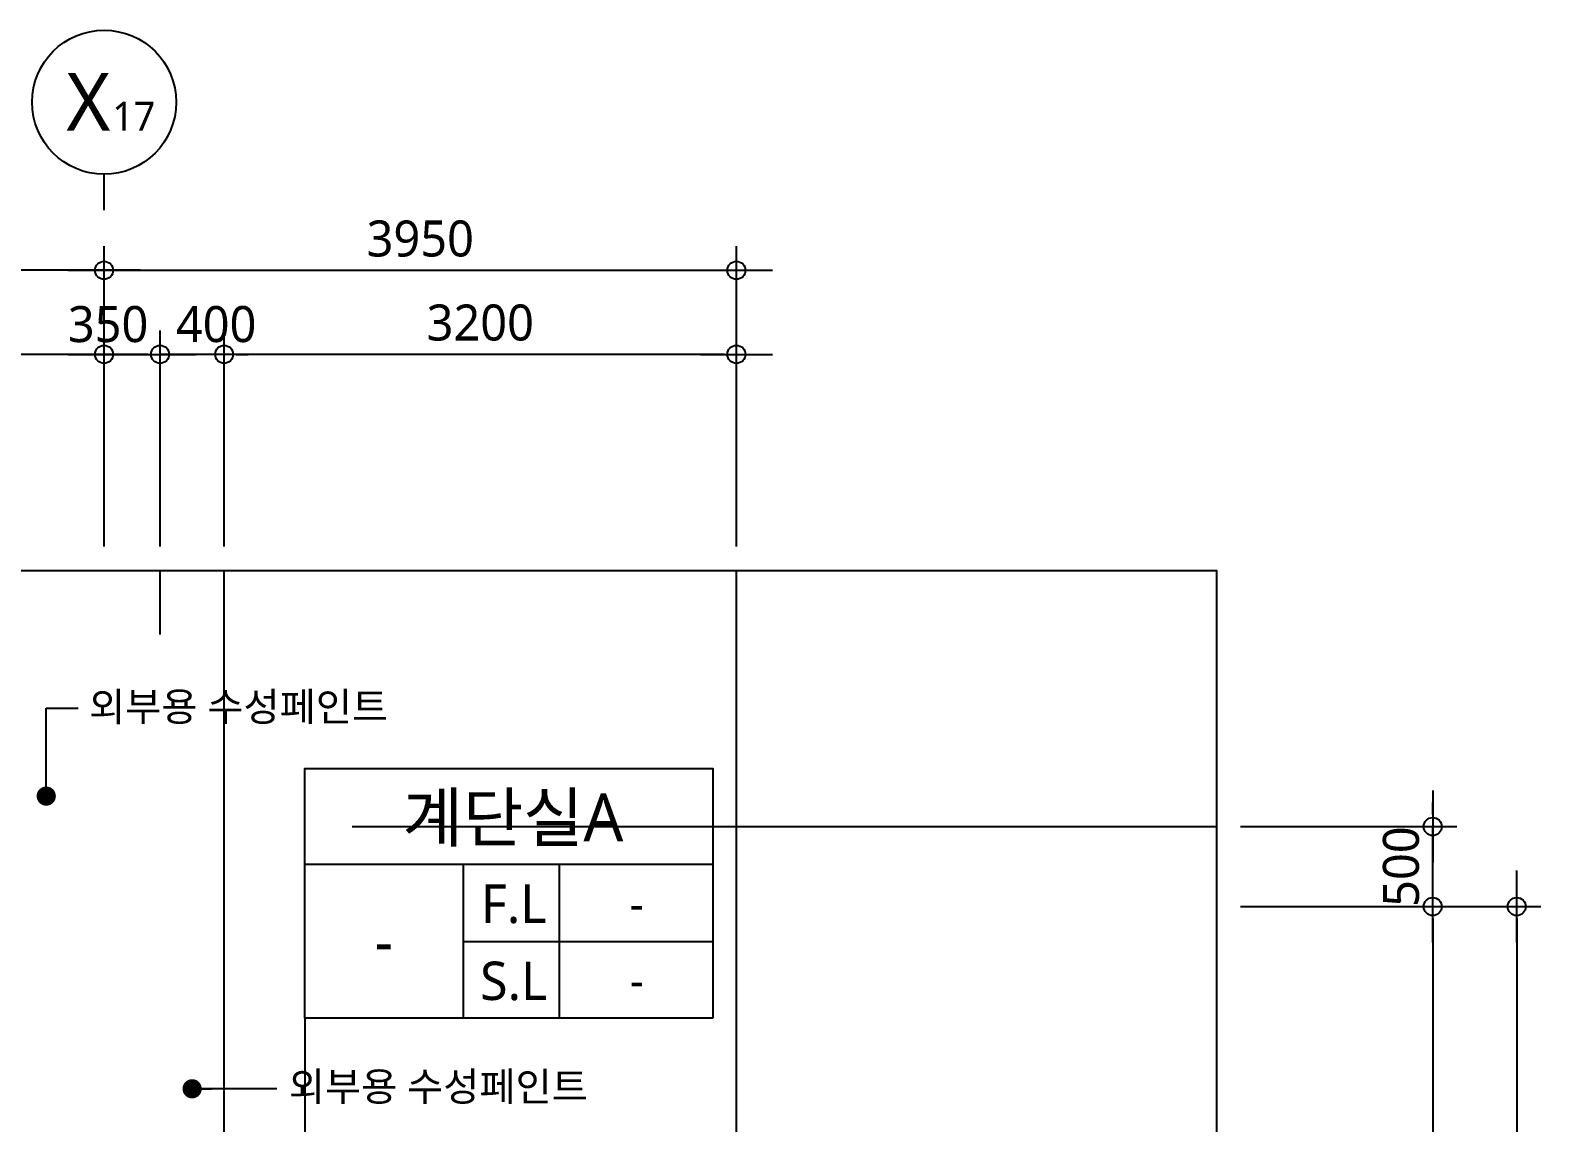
# Model space of a CAD drawing. Header units: millimetres. Extents: x -65167 to 413267, y -17142 to 66587.
# Drawn here: x 44126 to 53562, y 34387 to 41213 of the extents above; entities that cross this region are included whole.
import ezdxf
from ezdxf.enums import TextEntityAlignment as Align

# ---------------------------------------------------------------- set-up
doc = ezdxf.new("R2010")
doc.units = ezdxf.units.MM
doc.header["$LTSCALE"] = 75
doc.header["$MEASUREMENT"] = 0
doc.header["$PDSIZE"] = -10
doc.linetypes.add('CENTER', pattern=[2, 1.25, -0.25, 0.25, -0.25])
doc.layers.get('0').update_dxf_attribs({"linetype": 'CONTINUOUS'})
doc.layers.get('Defpoints').update_dxf_attribs({"color": 171, "linetype": 'CONTINUOUS'})
for name, color, linetype in [('CEN(ST)', 1, 'CENTER'), ('LED', 7, 'CONTINUOUS'), ('NDIM', 7, 'CONTINUOUS'), ('SYM(AXIS)', 7, 'CONTINUOUS'), ('TEXT(AXIS)', 2, 'CONTINUOUS'), ('TEXT(MIN)', 7, 'CONTINUOUS'), ('TEXT(실명)', 3, 'CONTINUOUS'), ('TEXT-기입', 6, 'CONTINUOUS'), ('TITLE', 7, 'CONTINUOUS')]:
    doc.layers.add(name, color=color, linetype=linetype)
doc.styles.add('CGS', font='cgse', dxfattribs={"bigfont": 'cgs'})
doc.styles.add('나눔바른고딕', font='NanumBarunGothic.ttf')
doc.dimstyles.new('NDIM 1200', dxfattribs={"dimscale": 75, "dimtxt": 3, "dimasz": 1, "dimexe": 2, "dimexo": 2, "dimgap": 1, "dimtad": 1, "dimdec": 0, "dimdsep": 46, "dimtxsty": 'CGS', "dimblk": 'DOT0', "dimcen": 1, "dimdle": 8, "dimclrd": 256, "dimclre": 256, "dimclrt": 256, "dimadec": 0, "dimazin": 0, "dimtfac": 1, "dimtdec": 0, "dimtix": 1, "dimtmove": 2, "dimatfit": 3, "dimldrblk": 'DOT0', "dimfxl": 1, "dimtolj": 1, "dimtzin": 0, "dimlwd": -1, "dimlwe": -1, "dimarcsym": 0})

# ---------------------------------------------------------------- blocks, each defined once
blk = doc.blocks.new('A$C2F20087E')
at = {"layer": 'SYM(AXIS)'}
blk.add_line((600, 0), (600, 300), dxfattribs=at)
blk.add_circle((600, 900), 600, dxfattribs=at)
blk = doc.blocks.new('DOT0')
blk.add_line((-3, 0), (3, 0))
at = {"color": 6}
blk.add_circle((0, 0), 0.75, dxfattribs=at)
blk = doc.blocks.new('*D152')
at = {"layer": 'Defpoints', "color": 0, "ltscale": 0.4, "transparency": 16777216}
for p in [(33587.5, 39712.5), (33587.5, 37837.5), (44587.5, 37837.5)]:
    blk.add_point(p, dxfattribs=at)
at = {"layer": 'NDIM', "ltscale": 0.4, "transparency": 16777216}
for p, q in [((33587.5, 37987.5), (33587.5, 39862.5)), ((44587.5, 37987.5), (44587.5, 39862.5)), ((44512.5, 39712.5), (33662.5, 39712.5))]:
    blk.add_line(p, q, dxfattribs=at)
at = {"layer": 'NDIM', "ltscale": 0.4, "transparency": 16777216, "xscale": 75, "yscale": 75, "zscale": 75, "rotation": 180}
blk.add_blockref('DOT0', (33587.5, 39712.5), dxfattribs=at)
at = {"layer": 'NDIM', "ltscale": 0.4, "transparency": 16777216, "xscale": 75, "yscale": 75, "zscale": 75}
blk.add_blockref('DOT0', (44587.5, 39712.5), dxfattribs=at)
at = {"layer": 'NDIM', "ltscale": 0.4, "transparency": 16777216, "insert": (39087.5, 39909.7), "char_height": 225, "attachment_point": 5, "style": '나눔바른고딕'}
blk.add_mtext('\\A1;11000', dxfattribs=at)
blk = doc.blocks.new('*D153')
at = {"layer": 'Defpoints', "color": 0, "ltscale": 0.4, "transparency": 16777216}
for p in [(42187.5, 39187.5), (42187.5, 37837.5), (44587.5, 37837.5)]:
    blk.add_point(p, dxfattribs=at)
at = {"layer": 'NDIM', "ltscale": 0.4, "transparency": 16777216}
for p, q in [((42187.5, 37987.5), (42187.5, 39337.5)), ((44587.5, 37987.5), (44587.5, 39337.5)), ((44512.5, 39187.5), (42262.5, 39187.5))]:
    blk.add_line(p, q, dxfattribs=at)
at = {"layer": 'NDIM', "ltscale": 0.4, "transparency": 16777216, "xscale": 75, "yscale": 75, "zscale": 75, "rotation": 180}
blk.add_blockref('DOT0', (42187.5, 39187.5), dxfattribs=at)
at = {"layer": 'NDIM', "ltscale": 0.4, "transparency": 16777216, "xscale": 75, "yscale": 75, "zscale": 75}
blk.add_blockref('DOT0', (44587.5, 39187.5), dxfattribs=at)
at = {"layer": 'NDIM', "ltscale": 0.4, "transparency": 16777216, "insert": (43387.5, 39384.7), "char_height": 225, "attachment_point": 5, "style": '나눔바른고딕'}
blk.add_mtext('\\A1;2400', dxfattribs=at)
blk = doc.blocks.new('*D157')
at = {"layer": 'Defpoints', "color": 0, "ltscale": 0.4, "transparency": 16777216}
for p in [(44587.5, 39187.5), (44587.5, 37837.5), (44937.5, 37837.5)]:
    blk.add_point(p, dxfattribs=at)
at = {"layer": 'NDIM', "ltscale": 0.4, "transparency": 16777216}
for p, q in [((44587.5, 37987.5), (44587.5, 39337.5)), ((44937.5, 37987.5), (44937.5, 39337.5)), ((44862.5, 39187.5), (44662.5, 39187.5))]:
    blk.add_line(p, q, dxfattribs=at)
at = {"layer": 'NDIM', "ltscale": 0.4, "transparency": 16777216, "xscale": 75, "yscale": 75, "zscale": 75, "rotation": 180}
blk.add_blockref('DOT0', (44587.5, 39187.5), dxfattribs=at)
at = {"layer": 'NDIM', "ltscale": 0.4, "transparency": 16777216, "xscale": 75, "yscale": 75, "zscale": 75}
blk.add_blockref('DOT0', (44937.5, 39187.5), dxfattribs=at)
at = {"layer": 'NDIM', "ltscale": 0.4, "transparency": 16777216, "insert": (44612.5, 39375), "char_height": 225, "attachment_point": 5, "style": '나눔바른고딕'}
blk.add_mtext('\\A1;350', dxfattribs=at)
blk = doc.blocks.new('*D158')
at = {"layer": 'Defpoints', "color": 0, "ltscale": 0.4, "transparency": 16777216}
for p in [(45337.5, 39187.5), (45337.5, 37837.5), (48537.5, 37837.5)]:
    blk.add_point(p, dxfattribs=at)
at = {"layer": 'NDIM', "ltscale": 0.4, "transparency": 16777216}
for p, q in [((45337.5, 37987.5), (45337.5, 39337.5)), ((48537.5, 37987.5), (48537.5, 39337.5)), ((48462.5, 39187.5), (45412.5, 39187.5))]:
    blk.add_line(p, q, dxfattribs=at)
at = {"layer": 'NDIM', "ltscale": 0.4, "transparency": 16777216, "xscale": 75, "yscale": 75, "zscale": 75, "rotation": 180}
blk.add_blockref('DOT0', (45337.5, 39187.5), dxfattribs=at)
at = {"layer": 'NDIM', "ltscale": 0.4, "transparency": 16777216, "xscale": 75, "yscale": 75, "zscale": 75}
blk.add_blockref('DOT0', (48537.5, 39187.5), dxfattribs=at)
at = {"layer": 'NDIM', "ltscale": 0.4, "transparency": 16777216, "insert": (46937.5, 39384.8), "char_height": 225, "attachment_point": 5, "style": '나눔바른고딕'}
blk.add_mtext('\\A1;3200', dxfattribs=at)
blk = doc.blocks.new('*D159')
at = {"layer": 'Defpoints', "color": 0, "ltscale": 0.4, "transparency": 16777216}
for p in [(44937.5, 39187.5), (44937.5, 37837.5), (45337.5, 37837.5)]:
    blk.add_point(p, dxfattribs=at)
at = {"layer": 'NDIM', "ltscale": 0.4, "transparency": 16777216}
for p, q in [((44937.5, 37987.5), (44937.5, 39337.5)), ((45337.5, 37987.5), (45337.5, 39337.5)), ((44862.5, 39187.5), (44787.5, 39187.5)), ((45337.5, 39187.5), (44937.5, 39187.5)), ((45412.5, 39187.5), (45487.5, 39187.5))]:
    blk.add_line(p, q, dxfattribs=at)
at = {"layer": 'NDIM', "ltscale": 0.4, "transparency": 16777216, "xscale": 75, "yscale": 75, "zscale": 75}
blk.add_blockref('DOT0', (44937.5, 39187.5), dxfattribs=at)
at = {"layer": 'NDIM', "ltscale": 0.4, "transparency": 16777216, "xscale": 75, "yscale": 75, "zscale": 75, "rotation": 180}
blk.add_blockref('DOT0', (45337.5, 39187.5), dxfattribs=at)
at = {"layer": 'NDIM', "ltscale": 0.4, "transparency": 16777216, "insert": (45287.5, 39375), "char_height": 225, "attachment_point": 5, "style": '나눔바른고딕'}
blk.add_mtext('\\A1;400', dxfattribs=at)
blk = doc.blocks.new('*D160')
at = {"layer": 'Defpoints', "color": 0, "ltscale": 0.4, "transparency": 16777216}
for p in [(51537.5, 35737.5), (51537.5, 19187.5), (53412.5, 19187.5)]:
    blk.add_point(p, dxfattribs=at)
at = {"layer": 'NDIM', "ltscale": 0.4, "transparency": 16777216}
for p, q in [((51687.5, 35737.5), (53562.5, 35737.5)), ((53412.5, 35662.5), (53412.5, 19262.5)), ((51687.5, 19187.5), (53562.5, 19187.5))]:
    blk.add_line(p, q, dxfattribs=at)
at = {"layer": 'NDIM', "ltscale": 0.4, "transparency": 16777216, "xscale": 75, "yscale": 75, "zscale": 75}
for p, rotation in [((53412.5, 35737.5), 90), ((53412.5, 19187.5), 270)]:
    blk.add_blockref('DOT0', p, dxfattribs=dict(at, rotation=rotation))
at = {"layer": 'NDIM', "ltscale": 0.4, "transparency": 16777216, "insert": (53215.2, 27462.5), "char_height": 225, "attachment_point": 5, "rotation": 90, "style": '나눔바른고딕'}
blk.add_mtext('\\A1;16550', dxfattribs=at)
blk = doc.blocks.new('*D161')
at = {"layer": 'Defpoints', "color": 0, "ltscale": 0.4, "transparency": 16777216}
for p in [(51537.5, 35737.5), (51537.5, 31337.5), (52887.5, 31337.5)]:
    blk.add_point(p, dxfattribs=at)
at = {"layer": 'NDIM', "ltscale": 0.4, "transparency": 16777216}
for p, q in [((51687.5, 35737.5), (53037.5, 35737.5)), ((52887.5, 35662.5), (52887.5, 31412.5)), ((51687.5, 31337.5), (53037.5, 31337.5))]:
    blk.add_line(p, q, dxfattribs=at)
at = {"layer": 'NDIM', "ltscale": 0.4, "transparency": 16777216, "xscale": 75, "yscale": 75, "zscale": 75}
for p, rotation in [((52887.5, 35737.5), 90), ((52887.5, 31337.5), 270)]:
    blk.add_blockref('DOT0', p, dxfattribs=dict(at, rotation=rotation))
at = {"layer": 'NDIM', "ltscale": 0.4, "transparency": 16777216, "insert": (52690.3, 33537.5), "char_height": 225, "attachment_point": 5, "rotation": 90, "style": '나눔바른고딕'}
blk.add_mtext('\\A1;4400', dxfattribs=at)
blk = doc.blocks.new('A$C51E23882')
at = {"layer": 'TITLE'}
blk.add_lwpolyline([(8500, 0), (0, 0), (0, 5200), (8500, 5200)], close=True, dxfattribs=at)
for points in [[(8500, 3200), (0, 3200)], [(3300, 3200), (3300, 0)], [(5300, 3200), (5300, 0)], [(3300, 1600), (8500, 1600)]]:
    blk.add_lwpolyline(points, dxfattribs=at)
at = {"layer": 'TITLE', "style": '나눔바른고딕'}
for s, p in [('F.L', (4352, 2378)), ('S.L', (4352, 778))]:
    blk.add_text(s, height=800, dxfattribs=at).set_placement(p, align=Align.MIDDLE)
blk = doc.blocks.new('*D201')
at = {"layer": 'Defpoints', "color": 0, "ltscale": 0.4, "transparency": 16777216}
for p in [(51537.5, 36237.5), (52887.5, 36237.5), (51537.5, 35737.5)]:
    blk.add_point(p, dxfattribs=at)
at = {"layer": 'NDIM', "ltscale": 0.4, "transparency": 16777216}
for p, q in [((52887.5, 36312.5), (52887.5, 36387.5)), ((51687.5, 36237.5), (53037.5, 36237.5)), ((52887.5, 35737.5), (52887.5, 36237.5)), ((51687.5, 35737.5), (53037.5, 35737.5)), ((52887.5, 35662.5), (52887.5, 35587.5))]:
    blk.add_line(p, q, dxfattribs=at)
at = {"layer": 'NDIM', "ltscale": 0.4, "transparency": 16777216, "xscale": 75, "yscale": 75, "zscale": 75}
for p, rotation in [((52887.5, 36237.5), 270), ((52887.5, 35737.5), 90)]:
    blk.add_blockref('DOT0', p, dxfattribs=dict(at, rotation=rotation))
at = {"layer": 'NDIM', "ltscale": 0.4, "transparency": 16777216, "insert": (52690.3, 35987.5), "char_height": 225, "attachment_point": 5, "rotation": 90, "style": '나눔바른고딕'}
blk.add_mtext('\\A1;500', dxfattribs=at)
blk = doc.blocks.new('*D490')
at = {"layer": 'Defpoints', "color": 0, "ltscale": 0.4, "transparency": 16777216}
for p in [(48537.5, 39712.5), (44587.5, 37837.5), (48537.5, 37837.5)]:
    blk.add_point(p, dxfattribs=at)
at = {"layer": 'NDIM', "ltscale": 0.4, "transparency": 16777216}
for p, q in [((44587.5, 37987.5), (44587.5, 39862.5)), ((48537.5, 37987.5), (48537.5, 39862.5)), ((44662.5, 39712.5), (48462.5, 39712.5))]:
    blk.add_line(p, q, dxfattribs=at)
at = {"layer": 'NDIM', "ltscale": 0.4, "transparency": 16777216, "xscale": 75, "yscale": 75, "zscale": 75, "rotation": 180}
blk.add_blockref('DOT0', (44587.5, 39712.5), dxfattribs=at)
at = {"layer": 'NDIM', "ltscale": 0.4, "transparency": 16777216, "xscale": 75, "yscale": 75, "zscale": 75}
blk.add_blockref('DOT0', (48537.5, 39712.5), dxfattribs=at)
at = {"layer": 'NDIM', "ltscale": 0.4, "transparency": 16777216, "insert": (46562.5, 39909.8), "char_height": 225, "attachment_point": 5, "style": '나눔바른고딕'}
blk.add_mtext('\\A1;3950', dxfattribs=at)
blk = doc.blocks.new('_Dot')
at = {"color": 0, "linetype": 'ByBlock', "lineweight": -2}
blk.add_line((-0.5, 0), (-1, 0), dxfattribs=at)
at = {"color": 0, "linetype": 'ByBlock', "const_width": 0.5}
blk.add_lwpolyline([(-0.25, 0, 1), (0.25, 0, 1)], format="xyb", close=True, dxfattribs=at)

msp = doc.modelspace()

# ---------------------------------------------------------------- linework, layer by layer
at = {"ltscale": 10000}
msp.add_line((45667.5, 34599.4), (45137.5, 34599.4), dxfattribs=at)
at = {"layer": 'CEN(ST)', "ltscale": 10000}
for p, q in [((44937.5, 37437.5), (44937.5, 37837.5)), ((45337.5, 29537.5), (45337.5, 37837.5)), ((48537.5, 29537.5), (48537.5, 37837.5)), ((46137.5, 36237.5), (51537.5, 36237.5))]:
    msp.add_line(p, q, dxfattribs=at)
at = {"layer": 'Defpoints', "ltscale": 10000}
msp.add_lwpolyline([(51537.5, 6362.5), (31337.5, 6362.5), (31337.5, 37837.5), (51537.5, 37837.5)], close=True, dxfattribs=at)
at = {"layer": 'LED'}
msp.add_line((45840.6, 35039.9), (45840.6, 30968.3), dxfattribs=at)

# ---------------------------------------------------------------- block references
for name, p, xscale, yscale, zscale in [('A$C2F20087E', (44137.5, 40087.5), 0.75, 0.75, 0.75), ('A$C51E23882', (45840.6, 35039.9), 0.3, 0.3, 0.3)]:
    msp.add_blockref(name, p, dxfattribs=dict(xscale=xscale, yscale=yscale, zscale=zscale))
at = {"layer": 'NDIM', "ltscale": 10000, "xscale": -120, "yscale": 120, "zscale": 120, "rotation": 359.9999999999992}
msp.add_blockref('_Dot', (45137.5, 34599.4), dxfattribs=at)

# ---------------------------------------------------------------- texts
at = {"layer": 'TEXT(AXIS)', "style": '나눔바른고딕'}
for s, height, p in [('X', 360, (44488.8, 40765.5)), ('17', 180, (44773.2, 40675.5))]:
    msp.add_text(s, height=height, dxfattribs=at).set_placement(p, align=Align.MIDDLE)
at = {"layer": 'TEXT(MIN)', "style": '나눔바른고딕'}
for p in [(44493.6, 36986.5), (45741.5, 34613.3)]:
    msp.add_text('외부용 수성페인트', height=180, rotation=360, dxfattribs=at).set_placement(p, align=Align.MIDDLE_LEFT)
at = {"layer": 'TEXT(실명)', "style": '나눔바른고딕'}
msp.add_text('계단실A', height=300, dxfattribs=at).set_placement((47141.9, 36298.1), align=Align.MIDDLE)
at = {"layer": 'TEXT-기입', "style": '나눔바른고딕'}
for height, p in [(210, (47915.2, 35755.3)), (270, (46335.6, 35519.9)), (210, (47915.4, 35276.2))]:
    msp.add_text('-', height=height, dxfattribs=at).set_placement(p, align=Align.MIDDLE)

# ---------------------------------------------------------------- dimensions: what is measured, and where the dimension line sits
at = {"layer": 'NDIM', "ltscale": 0.4}
for base, p1, p2, angle, picture, middle in [((33587.5, 39712.5), (44587.5, 37837.5), (33587.5, 37837.5), 180, '*D152', (39087.5, 39909.7)), ((48537.5, 39712.5), (44587.5, 37837.5), (48537.5, 37837.5), 0, '*D490', (46562.5, 39909.8)), ((42187.5, 39187.5), (44587.5, 37837.5), (42187.5, 37837.5), 180, '*D153', (43387.5, 39384.7)), ((45337.5, 39187.5), (48537.5, 37837.5), (45337.5, 37837.5), 180, '*D158', (46937.5, 39384.8)), ((52887.5, 36237.5), (51537.5, 35737.5), (51537.5, 36237.5), 90, '*D201', (52690.3, 35987.5)), ((53412.5, 19187.5), (51537.5, 35737.5), (51537.5, 19187.5), 270, '*D160', (53215.2, 27462.5)), ((52887.5, 31337.5), (51537.5, 35737.5), (51537.5, 31337.5), 270, '*D161', (52690.3, 33537.5))]:
    dim = msp.add_linear_dim(base=base, p1=p1, p2=p2, angle=angle, dimstyle='NDIM 1200', override={"dimtxsty": '나눔바른고딕'}, dxfattribs=at)
    dim.commit()
    dim.dimension.update_dxf_attribs({"geometry": picture, "text_midpoint": middle})
for base, p1, p2, picture, middle in [((44587.5, 39187.5), (44937.5, 37837.5), (44587.5, 37837.5), '*D157', (44612.5, 39375)), ((44937.5, 39187.5), (45337.5, 37837.5), (44937.5, 37837.5), '*D159', (45287.5, 39375))]:
    dim = msp.add_linear_dim(base=base, p1=p1, p2=p2, angle=180, dimstyle='NDIM 1200', override={"dimtxsty": '나눔바른고딕'}, dxfattribs=at)
    dim.commit()
    dim.dimension.update_dxf_attribs({"geometry": picture, "text_midpoint": middle, "dimtype": 160})

# ---------------------------------------------------------------- leaders
at = {"layer": 'NDIM', "ltscale": 10000}
msp.add_leader([(44226.1, 36427.9), (44226.1, 36976.9), (44426.1, 36976.9)], dimstyle='NDIM 1200', override={"dimscale": 120, "dimasz": 1, "dimgap": 1, "dimtad": 0, "dimldrblk": 'Dot'}, dxfattribs=at)

doc.saveas('drawing.dxf')
